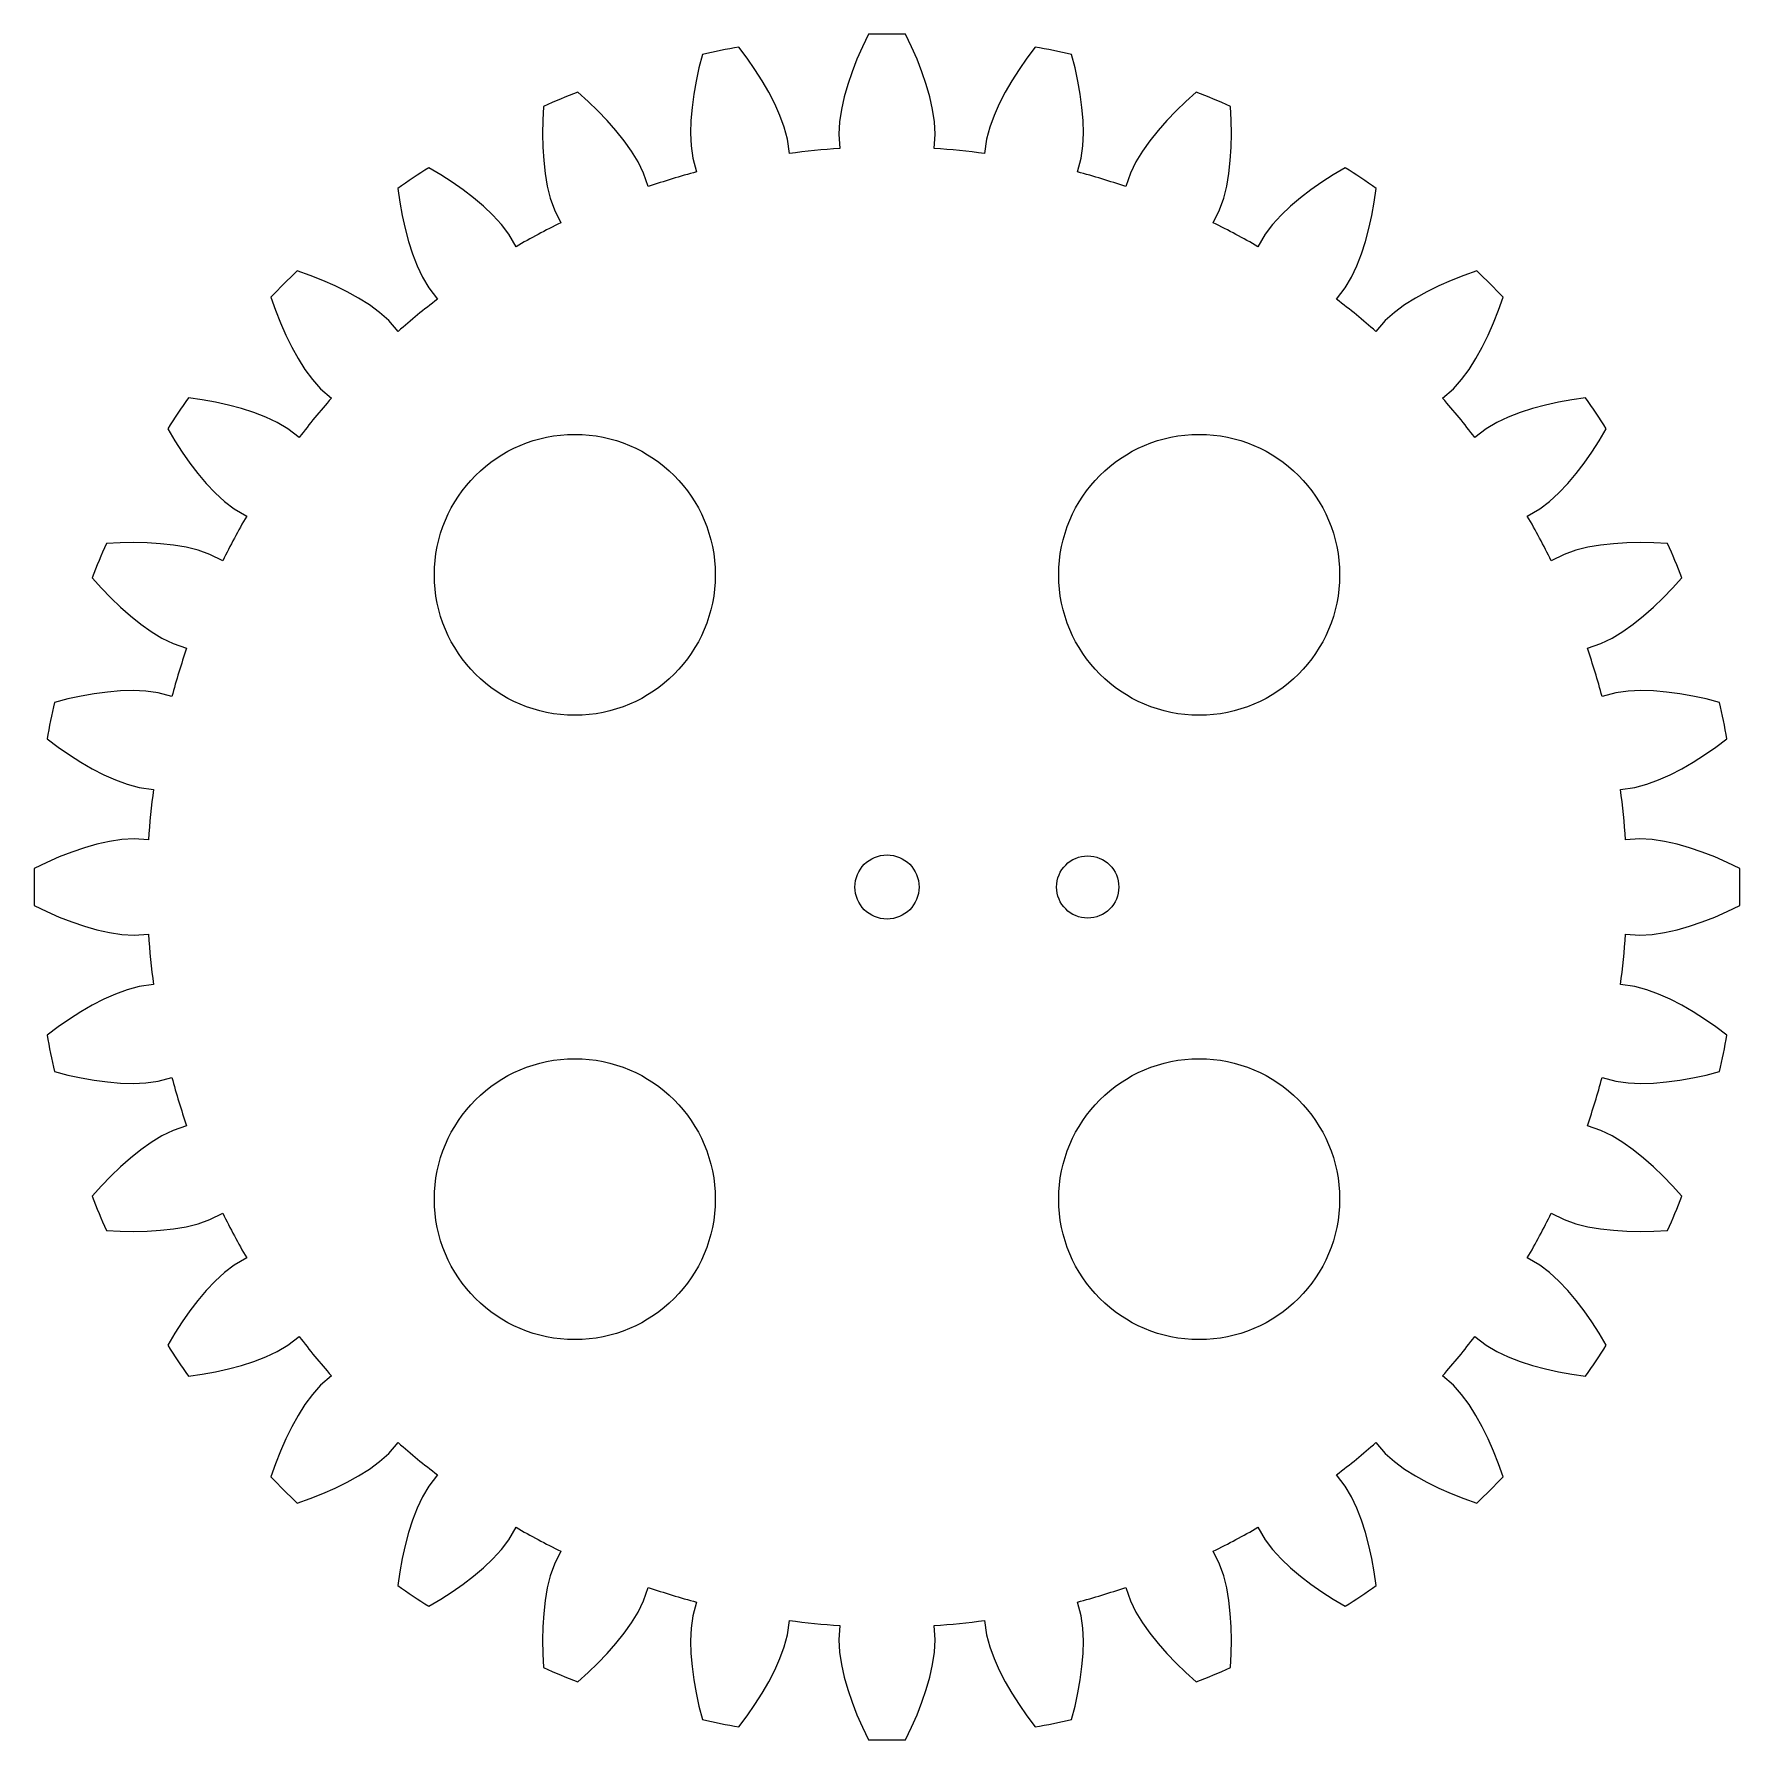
# Model space of a CAD drawing. Header units: millimetres. Extents: x 0 to 85, y 0 to 85.
import ezdxf

# ---------------------------------------------------------------- set-up
doc = ezdxf.new("R2010")
doc.units = ezdxf.units.MM
doc.layers.add('CUT', color=1, linetype='Continuous')

msp = doc.modelspace()

# ---------------------------------------------------------------- linework, layer by layer
at = {"layer": 'CUT'}
msp.add_lwpolyline([(79.3, 40.142), (80.011, 40.096), (80.628, 40.132), (81.249, 40.23), (81.872, 40.373), (82.496, 40.551), (83.121, 40.762), (83.745, 41.004), (84.368, 41.274), (84.99, 41.571, 0.010928), (84.99, 43.429), (84.368, 43.726), (83.745, 43.996), (83.121, 44.238), (82.496, 44.449), (81.872, 44.627), (81.249, 44.77), (80.628, 44.868), (80.011, 44.904), (79.3, 44.858, 0.017093), (79.052, 47.366), (79.759, 47.461), (80.358, 47.616), (80.948, 47.834), (81.531, 48.095), (82.108, 48.392), (82.679, 48.721), (83.244, 49.079), (83.803, 49.466), (84.355, 49.878, 0.010928), (83.992, 51.7), (83.324, 51.871), (82.66, 52.014), (82.001, 52.129), (81.348, 52.214), (80.701, 52.268), (80.062, 52.286), (79.434, 52.261), (78.821, 52.175), (78.132, 51.992, 0.017093), (77.401, 54.404), (78.075, 54.634), (78.632, 54.903), (79.168, 55.232), (79.689, 55.602), (80.198, 56.005), (80.694, 56.44), (81.178, 56.902), (81.65, 57.389), (82.111, 57.902, 0.010928), (81.4, 59.618), (80.712, 59.655), (80.033, 59.666), (79.364, 59.65), (78.706, 59.606), (78.061, 59.533), (77.431, 59.426), (76.82, 59.279), (76.236, 59.075), (75.596, 58.761, 0.017093), (74.408, 60.984), (75.024, 61.341), (75.518, 61.714), (75.98, 62.141), (76.419, 62.605), (76.839, 63.1), (77.24, 63.623), (77.625, 64.17), (77.993, 64.741), (78.345, 65.334, 0.010928), (77.313, 66.878), (76.631, 66.78), (75.963, 66.658), (75.31, 66.512), (74.673, 66.341), (74.055, 66.143), (73.458, 65.915), (72.887, 65.652), (72.354, 65.338), (71.788, 64.905, 0.017093), (70.189, 66.854), (70.724, 67.324), (71.135, 67.786), (71.505, 68.295), (71.845, 68.836), (72.16, 69.404), (72.452, 69.995), (72.722, 70.607), (72.972, 71.238), (73.202, 71.888, 0.010928), (71.888, 73.202), (71.238, 72.972), (70.607, 72.722), (69.995, 72.452), (69.404, 72.16), (68.836, 71.845), (68.295, 71.505), (67.786, 71.135), (67.324, 70.724), (66.854, 70.189, 0.017093), (64.905, 71.788), (65.338, 72.354), (65.652, 72.887), (65.915, 73.458), (66.143, 74.055), (66.341, 74.673), (66.512, 75.31), (66.658, 75.963), (66.78, 76.631), (66.878, 77.313, 0.010928), (65.334, 78.345), (64.741, 77.993), (64.17, 77.625), (63.623, 77.24), (63.1, 76.839), (62.605, 76.419), (62.141, 75.98), (61.714, 75.518), (61.341, 75.024), (60.984, 74.408, 0.017093), (58.761, 75.596), (59.075, 76.236), (59.279, 76.82), (59.426, 77.431), (59.533, 78.061), (59.606, 78.706), (59.65, 79.364), (59.666, 80.033), (59.655, 80.712), (59.618, 81.4, 0.010928), (57.902, 82.111), (57.389, 81.65), (56.902, 81.178), (56.44, 80.694), (56.005, 80.198), (55.602, 79.689), (55.232, 79.168), (54.903, 78.632), (54.634, 78.075), (54.404, 77.401, 0.017093), (51.992, 78.132), (52.175, 78.821), (52.261, 79.434), (52.286, 80.062), (52.268, 80.701), (52.214, 81.348), (52.129, 82.001), (52.014, 82.66), (51.871, 83.324), (51.7, 83.992, 0.010928), (49.878, 84.355), (49.466, 83.803), (49.079, 83.244), (48.721, 82.679), (48.392, 82.108), (48.095, 81.531), (47.834, 80.948), (47.616, 80.358), (47.461, 79.759), (47.366, 79.052, 0.017093), (44.858, 79.3), (44.904, 80.011), (44.868, 80.628), (44.77, 81.249), (44.627, 81.872), (44.449, 82.496), (44.238, 83.121), (43.996, 83.745), (43.726, 84.368), (43.429, 84.99, 0.010928), (41.571, 84.99), (41.274, 84.368), (41.004, 83.745), (40.762, 83.121), (40.551, 82.496), (40.373, 81.872), (40.23, 81.249), (40.132, 80.628), (40.096, 80.011), (40.142, 79.3, 0.017093), (37.634, 79.052), (37.539, 79.759), (37.384, 80.358), (37.166, 80.948), (36.905, 81.531), (36.608, 82.108), (36.279, 82.679), (35.921, 83.244), (35.534, 83.803), (35.122, 84.355, 0.010928), (33.3, 83.992), (33.129, 83.324), (32.986, 82.66), (32.871, 82.001), (32.786, 81.348), (32.732, 80.701), (32.714, 80.062), (32.739, 79.434), (32.825, 78.821), (33.008, 78.132, 0.017093), (30.596, 77.401), (30.366, 78.075), (30.097, 78.632), (29.768, 79.168), (29.398, 79.689), (28.995, 80.198), (28.56, 80.694), (28.098, 81.178), (27.611, 81.65), (27.098, 82.111, 0.010928), (25.382, 81.4), (25.345, 80.712), (25.334, 80.033), (25.35, 79.364), (25.394, 78.706), (25.467, 78.061), (25.574, 77.431), (25.721, 76.82), (25.925, 76.236), (26.239, 75.596, 0.017093), (24.016, 74.408), (23.659, 75.024), (23.286, 75.518), (22.859, 75.98), (22.395, 76.419), (21.9, 76.839), (21.377, 77.24), (20.83, 77.625), (20.259, 77.993), (19.666, 78.345, 0.010928), (18.122, 77.313), (18.22, 76.631), (18.342, 75.963), (18.488, 75.31), (18.659, 74.673), (18.857, 74.055), (19.085, 73.458), (19.348, 72.887), (19.662, 72.354), (20.095, 71.788, 0.017093), (18.146, 70.189), (17.676, 70.724), (17.214, 71.135), (16.705, 71.505), (16.164, 71.845), (15.596, 72.16), (15.005, 72.452), (14.393, 72.722), (13.762, 72.972), (13.112, 73.202, 0.010928), (11.798, 71.888), (12.028, 71.238), (12.278, 70.607), (12.548, 69.995), (12.84, 69.404), (13.155, 68.836), (13.495, 68.295), (13.865, 67.786), (14.276, 67.324), (14.811, 66.854, 0.017093), (13.212, 64.905), (12.646, 65.338), (12.113, 65.652), (11.542, 65.915), (10.945, 66.143), (10.327, 66.341), (9.69, 66.512), (9.037, 66.658), (8.369, 66.78), (7.687, 66.878, 0.010928), (6.655, 65.334), (7.007, 64.741), (7.375, 64.17), (7.76, 63.623), (8.161, 63.1), (8.581, 62.605), (9.02, 62.141), (9.482, 61.714), (9.976, 61.341), (10.592, 60.984, 0.017093), (9.404, 58.761), (8.764, 59.075), (8.18, 59.279), (7.569, 59.426), (6.939, 59.533), (6.294, 59.606), (5.636, 59.65), (4.967, 59.666), (4.288, 59.655), (3.6, 59.618, 0.010928), (2.889, 57.902), (3.35, 57.389), (3.822, 56.902), (4.306, 56.44), (4.802, 56.005), (5.311, 55.602), (5.832, 55.232), (6.368, 54.903), (6.925, 54.634), (7.599, 54.404, 0.017093), (6.868, 51.992), (6.179, 52.175), (5.566, 52.261), (4.938, 52.286), (4.299, 52.268), (3.652, 52.214), (2.999, 52.129), (2.34, 52.014), (1.676, 51.871), (1.008, 51.7, 0.010928), (0.645, 49.878), (1.197, 49.466), (1.756, 49.079), (2.321, 48.721), (2.892, 48.392), (3.469, 48.095), (4.052, 47.834), (4.642, 47.616), (5.241, 47.461), (5.948, 47.366, 0.017093), (5.7, 44.858), (4.989, 44.904), (4.372, 44.868), (3.751, 44.77), (3.128, 44.627), (2.504, 44.449), (1.879, 44.238), (1.255, 43.996), (0.632, 43.726), (0.01, 43.429, 0.010928), (0.01, 41.571), (0.632, 41.274), (1.255, 41.004), (1.879, 40.762), (2.504, 40.551), (3.128, 40.373), (3.751, 40.23), (4.372, 40.132), (4.989, 40.096), (5.7, 40.142, 0.017093), (5.948, 37.634), (5.241, 37.539), (4.642, 37.384), (4.052, 37.166), (3.469, 36.905), (2.892, 36.608), (2.321, 36.279), (1.756, 35.921), (1.197, 35.534), (0.645, 35.122, 0.010928), (1.008, 33.3), (1.676, 33.129), (2.34, 32.986), (2.999, 32.871), (3.652, 32.786), (4.299, 32.732), (4.938, 32.714), (5.566, 32.739), (6.179, 32.825), (6.868, 33.008, 0.017093), (7.599, 30.596), (6.925, 30.366), (6.368, 30.097), (5.832, 29.768), (5.311, 29.398), (4.802, 28.995), (4.306, 28.56), (3.822, 28.098), (3.35, 27.611), (2.889, 27.098, 0.010928), (3.6, 25.382), (4.288, 25.345), (4.967, 25.334), (5.636, 25.35), (6.294, 25.394), (6.939, 25.467), (7.569, 25.574), (8.18, 25.721), (8.764, 25.925), (9.404, 26.239, 0.017093), (10.592, 24.016), (9.976, 23.659), (9.482, 23.286), (9.02, 22.859), (8.581, 22.395), (8.161, 21.9), (7.76, 21.377), (7.375, 20.83), (7.007, 20.259), (6.655, 19.666, 0.010928), (7.687, 18.122), (8.369, 18.22), (9.037, 18.342), (9.69, 18.488), (10.327, 18.659), (10.945, 18.857), (11.542, 19.085), (12.113, 19.348), (12.646, 19.662), (13.212, 20.095, 0.017093), (14.811, 18.146), (14.276, 17.676), (13.865, 17.214), (13.495, 16.705), (13.155, 16.164), (12.84, 15.596), (12.548, 15.005), (12.278, 14.393), (12.028, 13.762), (11.798, 13.112, 0.010928), (13.112, 11.798), (13.762, 12.028), (14.393, 12.278), (15.005, 12.548), (15.596, 12.84), (16.164, 13.155), (16.705, 13.495), (17.214, 13.865), (17.676, 14.276), (18.146, 14.811, 0.017093), (20.095, 13.212), (19.662, 12.646), (19.348, 12.113), (19.085, 11.542), (18.857, 10.945), (18.659, 10.327), (18.488, 9.69), (18.342, 9.037), (18.22, 8.369), (18.122, 7.687, 0.010928), (19.666, 6.655), (20.259, 7.007), (20.83, 7.375), (21.377, 7.76), (21.9, 8.161), (22.395, 8.581), (22.859, 9.02), (23.286, 9.482), (23.659, 9.976), (24.016, 10.592, 0.017093), (26.239, 9.404), (25.925, 8.764), (25.721, 8.18), (25.574, 7.569), (25.467, 6.939), (25.394, 6.294), (25.35, 5.636), (25.334, 4.967), (25.345, 4.288), (25.382, 3.6, 0.010928), (27.098, 2.889), (27.611, 3.35), (28.098, 3.822), (28.56, 4.306), (28.995, 4.802), (29.398, 5.311), (29.768, 5.832), (30.097, 6.368), (30.366, 6.925), (30.596, 7.599, 0.017093), (33.008, 6.868), (32.825, 6.179), (32.739, 5.566), (32.714, 4.938), (32.732, 4.299), (32.786, 3.652), (32.871, 2.999), (32.986, 2.34), (33.129, 1.676), (33.3, 1.008, 0.010928), (35.122, 0.645), (35.534, 1.197), (35.921, 1.756), (36.279, 2.321), (36.608, 2.892), (36.905, 3.469), (37.166, 4.052), (37.384, 4.642), (37.539, 5.241), (37.634, 5.948, 0.017093), (40.142, 5.7), (40.096, 4.989), (40.132, 4.372), (40.23, 3.751), (40.373, 3.128), (40.551, 2.504), (40.762, 1.879), (41.004, 1.255), (41.274, 0.632), (41.571, 0.01, 0.010928), (43.429, 0.01), (43.726, 0.632), (43.996, 1.255), (44.238, 1.879), (44.449, 2.504), (44.627, 3.128), (44.77, 3.751), (44.868, 4.372), (44.904, 4.989), (44.858, 5.7, 0.017093), (47.366, 5.948), (47.461, 5.241), (47.616, 4.642), (47.834, 4.052), (48.095, 3.469), (48.392, 2.892), (48.721, 2.321), (49.079, 1.756), (49.466, 1.197), (49.878, 0.645, 0.010928), (51.7, 1.008), (51.871, 1.676), (52.014, 2.34), (52.129, 2.999), (52.214, 3.652), (52.268, 4.299), (52.286, 4.938), (52.261, 5.566), (52.175, 6.179), (51.992, 6.868, 0.017093), (54.404, 7.599), (54.634, 6.925), (54.903, 6.368), (55.232, 5.832), (55.602, 5.311), (56.005, 4.802), (56.44, 4.306), (56.902, 3.822), (57.389, 3.35), (57.902, 2.889, 0.010928), (59.618, 3.6), (59.655, 4.288), (59.666, 4.967), (59.65, 5.636), (59.606, 6.294), (59.533, 6.939), (59.426, 7.569), (59.279, 8.18), (59.075, 8.764), (58.761, 9.404, 0.017093), (60.984, 10.592), (61.341, 9.976), (61.714, 9.482), (62.141, 9.02), (62.605, 8.581), (63.1, 8.161), (63.623, 7.76), (64.17, 7.375), (64.741, 7.007), (65.334, 6.655, 0.010928), (66.878, 7.687), (66.78, 8.369), (66.658, 9.037), (66.512, 9.69), (66.341, 10.327), (66.143, 10.945), (65.915, 11.542), (65.652, 12.113), (65.338, 12.646), (64.905, 13.212, 0.017093), (66.854, 14.811), (67.324, 14.276), (67.786, 13.865), (68.295, 13.495), (68.836, 13.155), (69.404, 12.84), (69.995, 12.548), (70.607, 12.278), (71.238, 12.028), (71.888, 11.798, 0.010928), (73.202, 13.112), (72.972, 13.762), (72.722, 14.393), (72.452, 15.005), (72.16, 15.596), (71.845, 16.164), (71.505, 16.705), (71.135, 17.214), (70.724, 17.676), (70.189, 18.146, 0.017093), (71.788, 20.095), (72.354, 19.662), (72.887, 19.348), (73.458, 19.085), (74.055, 18.857), (74.673, 18.659), (75.31, 18.488), (75.963, 18.342), (76.631, 18.22), (77.313, 18.122, 0.010928), (78.345, 19.666), (77.993, 20.259), (77.625, 20.83), (77.24, 21.377), (76.839, 21.9), (76.419, 22.395), (75.98, 22.859), (75.518, 23.286), (75.024, 23.659), (74.408, 24.016, 0.017093), (75.596, 26.239), (76.236, 25.925), (76.82, 25.721), (77.431, 25.574), (78.061, 25.467), (78.706, 25.394), (79.364, 25.35), (80.033, 25.334), (80.712, 25.345), (81.4, 25.382, 0.010928), (82.111, 27.098), (81.65, 27.611), (81.178, 28.098), (80.694, 28.56), (80.198, 28.995), (79.689, 29.398), (79.168, 29.768), (78.632, 30.097), (78.075, 30.366), (77.401, 30.596, 0.017093), (78.132, 33.008), (78.821, 32.825), (79.434, 32.739), (80.062, 32.714), (80.701, 32.732), (81.348, 32.786), (82.001, 32.871), (82.66, 32.986), (83.324, 33.129), (83.992, 33.3, 0.010928), (84.355, 35.122), (83.803, 35.534), (83.244, 35.921), (82.679, 36.279), (82.108, 36.608), (81.531, 36.905), (80.948, 37.166), (80.358, 37.384), (79.759, 37.539), (79.052, 37.634, 0.017093)], format="xyb", close=True, dxfattribs=at)
for centre, radius in [((26.944, 58.056), 7), ((58.056, 58.056), 7), ((42.5, 42.5), 1.6), ((52.5, 42.5), 1.55), ((26.944, 26.944), 7), ((58.056, 26.944), 7)]:
    msp.add_circle(centre, radius, dxfattribs=at)

doc.saveas('drawing.dxf')
